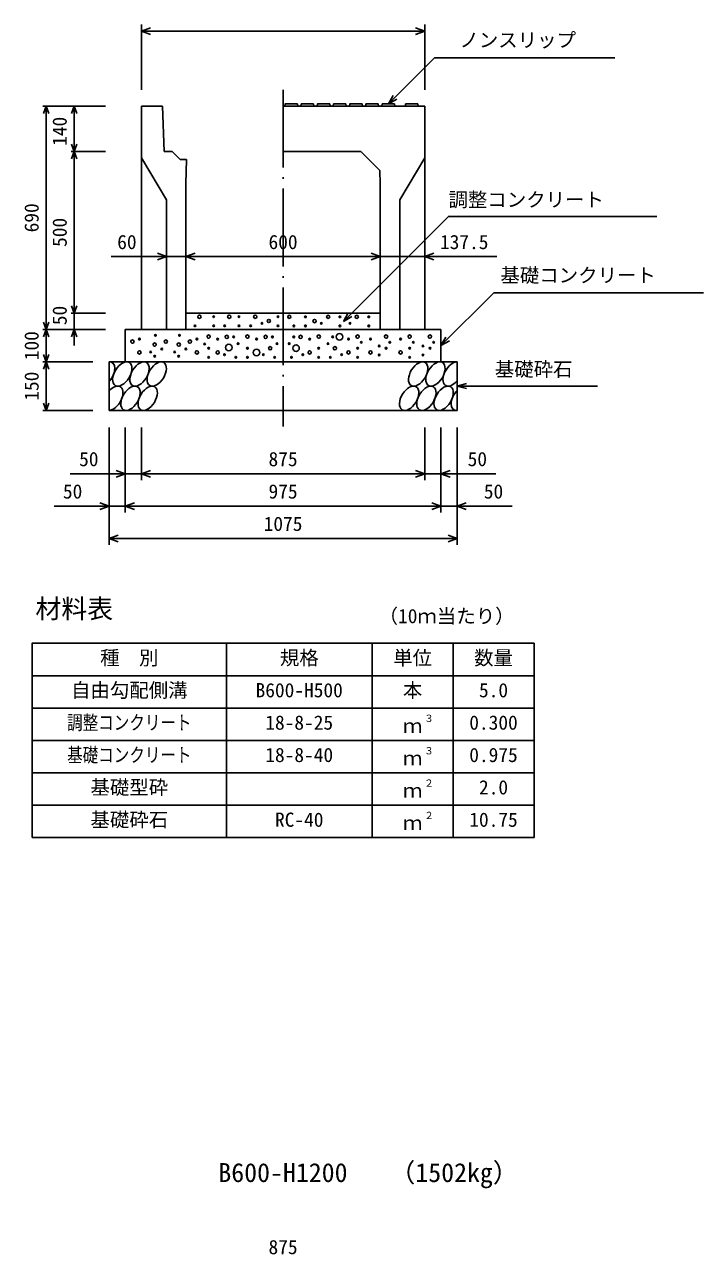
# Model space of a CAD drawing. Units: millimetres, scale not verified. Extents: x -16800 to 16800, y -5940 to 5940.
# Drawn here: x 3083 to 5180, y 28 to 3826 of the extents above; entities that cross this region are included whole.
import ezdxf
from ezdxf.enums import TextEntityAlignment as Align

# ---------------------------------------------------------------- set-up
doc = ezdxf.new("R2010")
doc.units = ezdxf.units.MM
doc.header["$LTSCALE"] = 20
doc.linetypes.add('LONG_DASHED_DOTTED', pattern=[15.25, 12, -1.5, 0.25, -1.5])
for name, color, linetype, lineweight in [('0-0_DIM', 7, 'Continuous', 25), ('0-2_HATCH', 6, 'Continuous', 25), ('0-3_HYO', 3, 'Continuous', 25), ('0-4_HYO2', 4, 'Continuous', 25), ('0-5_OUTLINE', 3, 'Continuous', 25), ('0-6_TXT', 7, 'Continuous', 25)]:
    doc.layers.add(name, color=color, linetype=linetype, lineweight=lineweight)
doc.styles.add('ＭＳ ゴシック', font='')
doc.styles.get('ＭＳ ゴシック').set_extended_font_data('MS Gothic')

msp = doc.modelspace()

# ---------------------------------------------------------------- linework, layer by layer
at = {"layer": '0-0_DIM'}
for p, q in [((3444.28, 3826.41), (3444.28, 3624.66)), ((4319.28, 3806.41), (3444.28, 3806.41)), ((4319.28, 3826.41), (4319.28, 3624.66)), ((4206.78, 3581.16), (4348.99, 3723.38)), ((4905.88, 3723.38), (4348.99, 3723.38)), ((3140.08, 3574.66), (3333.41, 3574.66)), ((3150.08, 3574.66), (3150.08, 2884.66)), ((3236.75, 3434.66), (3236.75, 3574.66)), ((4206.78, 3581.16), (4221.78, 3607.14)), ((4206.78, 3581.16), (4232.76, 3596.16)), ((3226.75, 3434.66), (3333.41, 3434.66)), ((3236.75, 2934.66), (3236.75, 3434.66)), ((3521.78, 3109.66), (3351.09, 3109.66)), ((3581.78, 3109.66), (3521.78, 3109.66)), ((3581.78, 3109.66), (4181.78, 3109.66)), ((4181.78, 3109.66), (4319.28, 3109.66)), ((4542.05, 3109.66), (4319.28, 3109.66)), ((4532.94, 2998.32), (4369.28, 2834.66)), ((4532.94, 2998.32), (5179.81, 2998.32)), ((3226.75, 2934.66), (3333.41, 2934.66)), ((3236.75, 2934.66), (3236.75, 2884.66)), ((4068.1, 2909.66), (4083.1, 2935.64)), ((4068.1, 2909.66), (4094.08, 2924.66)), ((3140.08, 2884.66), (3333.41, 2884.66)), ((3150.08, 2784.66), (3150.08, 2884.66)), ((3236.75, 2834.66), (3236.75, 2884.66)), ((4369.28, 2834.66), (4384.28, 2860.64)), ((4369.28, 2834.66), (4395.26, 2849.66)), ((3140.08, 2784.66), (3294.28, 2784.66)), ((3150.08, 2784.66), (3150.08, 2634.66)), ((4419.28, 2709.66), (4448.26, 2717.43)), ((4419.28, 2709.66), (4852.6, 2709.66)), ((4419.28, 2709.66), (4448.26, 2701.9)), ((3140.08, 2634.66), (3294.28, 2634.66)), ((3344.28, 2219.15), (3344.28, 2581.49)), ((3394.28, 2319.15), (3394.28, 2581.49)), ((3444.28, 2419.15), (3444.28, 2581.49)), ((4319.28, 2419.15), (4319.28, 2581.49)), ((4369.28, 2319.15), (4369.28, 2581.49)), ((4419.28, 2219.15), (4419.28, 2581.49)), ((3224.28, 2439.15), (3444.28, 2439.15)), ((3444.28, 2439.15), (4319.28, 2439.15)), ((4539.28, 2439.15), (4319.28, 2439.15)), ((3174.28, 2339.15), (3394.28, 2339.15)), ((3394.28, 2339.15), (4369.28, 2339.15)), ((4589.28, 2339.15), (4369.28, 2339.15)), ((3344.28, 2239.15), (4419.28, 2239.15))]:
    msp.add_line(p, q, dxfattribs=at)
at = {"layer": '0-0_DIM', "linetype": 'LONG_DASHED_DOTTED'}
msp.add_line((3881.78, 3624.66), (3881.78, 2584.66), dxfattribs=at)
at = {"layer": '0-0_DIM'}
for points in [[(3472.51, 3796.14), (3444.32, 3806.41), (3472.51, 3816.67)], [(4291.13, 3816.67), (4319.32, 3806.41), (4291.13, 3796.14)], [(3141.87, 3552.11), (3150.08, 3574.66), (3158.29, 3552.11)], [(3228.54, 3552.11), (3236.75, 3574.66), (3244.96, 3552.11)], [(3244.96, 3457.21), (3236.75, 3434.66), (3228.54, 3457.21)], [(3228.54, 3412.11), (3236.75, 3434.66), (3244.96, 3412.11)], [(4068.1, 2909.66), (4392.57, 3234.13), (5036.12, 3234.13)], [(3493.59, 3099.4), (3521.78, 3109.66), (3493.59, 3119.92)], [(3609.97, 3099.4), (3581.78, 3109.66), (3609.97, 3119.92)], [(4153.59, 3119.92), (4181.78, 3109.66), (4153.59, 3099.4)], [(4347.47, 3119.92), (4319.28, 3109.66), (4347.47, 3099.4)], [(3244.96, 2957.21), (3236.75, 2934.66), (3228.54, 2957.21)], [(3158.29, 2907.21), (3150.08, 2884.66), (3141.87, 2907.21)], [(3158.29, 2862.11), (3150.08, 2884.66), (3141.87, 2862.11)], [(3244.96, 2862.11), (3236.75, 2884.66), (3228.54, 2862.11)], [(3158.29, 2807.21), (3150.08, 2784.66), (3141.87, 2807.21)], [(3158.29, 2762.11), (3150.08, 2784.66), (3141.87, 2762.11)], [(3158.29, 2657.21), (3150.08, 2634.66), (3141.87, 2657.21)], [(3366.09, 2449.41), (3394.28, 2439.15), (3366.09, 2428.89)], [(3472.47, 2428.89), (3444.28, 2439.15), (3472.47, 2449.41)], [(4291.09, 2449.41), (4319.28, 2439.15), (4291.09, 2428.89)], [(4397.47, 2449.41), (4369.28, 2439.15), (4397.47, 2428.89)], [(3316.09, 2349.41), (3344.28, 2339.15), (3316.09, 2328.89)], [(3422.47, 2328.89), (3394.28, 2339.15), (3422.47, 2349.41)], [(4341.09, 2349.41), (4369.28, 2339.15), (4341.09, 2328.89)], [(4447.47, 2349.41), (4419.28, 2339.15), (4447.47, 2328.89)], [(3372.47, 2228.89), (3344.28, 2239.15), (3372.47, 2249.41)], [(4391.09, 2249.41), (4419.28, 2239.15), (4391.09, 2228.89)]]:
    msp.add_lwpolyline(points, dxfattribs=at)
at = {"layer": '0-2_HATCH'}
for p, q in [((3926.78, 3574.66), (3925.78, 3581.16)), ((3976.78, 3574.66), (3975.78, 3581.16)), ((4026.78, 3574.66), (4025.78, 3581.16)), ((4076.78, 3574.66), (4075.78, 3581.16)), ((4126.78, 3574.66), (4125.78, 3581.16)), ((4176.78, 3574.66), (4175.78, 3581.16)), ((4226.78, 3574.66), (4225.78, 3581.16)), ((4299.28, 3574.66), (4298.28, 3581.16))]:
    msp.add_line(p, q, dxfattribs=at)
for points in [[(3925.78, 3581.16), (3887.78, 3581.16), (3886.78, 3574.66)], [(3975.78, 3581.16), (3937.78, 3581.16), (3936.78, 3574.66)], [(4025.78, 3581.16), (3987.78, 3581.16), (3986.78, 3574.66)], [(4075.78, 3581.16), (4037.78, 3581.16), (4036.78, 3574.66)], [(4125.78, 3581.16), (4087.78, 3581.16), (4086.78, 3574.66)], [(4175.78, 3581.16), (4137.78, 3581.16), (4136.78, 3574.66)], [(4225.78, 3581.16), (4187.78, 3581.16), (4186.78, 3574.66)], [(4298.28, 3581.16), (4260.28, 3581.16), (4259.28, 3574.66)]]:
    msp.add_lwpolyline(points, dxfattribs=at)
for centre, radius in [((3623.47, 2923.97), 5), ((3667.57, 2923.97), 2.5), ((3715.3, 2923.97), 5), ((3745.75, 2923.97), 2.5), ((3795.66, 2923.97), 5), ((3865.75, 2923.97), 2.5), ((3900.92, 2923.69), 5), ((3950.82, 2923.69), 2.5), ((4020.92, 2923.69), 5), ((4057.14, 2923.69), 2.5), ((4109.35, 2923.69), 5), ((4146.35, 2923.69), 2.5), ((3609.45, 2895.96), 2.5), ((3667.57, 2895.96), 2.5), ((3701.28, 2895.96), 2.5), ((3745.75, 2895.96), 2.5), ((3781.64, 2895.96), 2.5), ((3816.69, 2903.84), 2.5), ((3837.71, 2910.84), 5), ((3865.75, 2895.96), 2.5), ((3914.94, 2895.68), 2.5), ((3950.82, 2895.68), 2.5), ((3978.86, 2910.56), 5), ((3999.89, 2903.56), 2.5), ((4057.14, 2895.68), 2.5), ((4088.32, 2903.56), 2.5), ((4146.35, 2895.68), 2.5), ((3416.52, 2847.21), 5), ((3438.09, 2854.84), 2.5), ((3487.52, 2866.49), 2.5), ((3519.56, 2847.21), 5), ((3561.86, 2866.49), 2.5), ((3593.9, 2847.21), 5), ((3615.47, 2854.84), 2.5), ((3651.75, 2862.72), 5), ((3679.79, 2854.84), 2.5), ((3707.82, 2861.84), 5), ((3728.86, 2861.84), 2.5), ((3771.75, 2862.72), 5), ((3799.79, 2854.84), 2.5), ((3827.82, 2861.84), 5), ((3848.86, 2861.84), 2.5), ((3914.71, 2861.84), 2.5), ((3935.74, 2861.84), 5), ((3963.78, 2854.84), 2.5), ((3991.82, 2862.72), 5), ((4034.71, 2861.84), 2.5), ((4055.74, 2861.84), 10), ((4083.78, 2854.84), 2.5), ((4111.82, 2862.72), 5), ((4151.72, 2854.84), 2.5), ((4199.9, 2862.72), 5), ((4244.51, 2854.84), 2.5), ((4272.55, 2862.72), 5), ((4335.3, 2862.72), 5), ((3438.09, 2813.69), 5), ((3472.66, 2815.18), 2.5), ((3485.08, 2837.97), 5), ((3507.15, 2824.42), 2.5), ((3547, 2815.18), 2.5), ((3559.41, 2837.97), 5), ((3581.48, 2824.42), 2.5), ((3615.47, 2813.69), 5), ((3639.33, 2839.92), 2.5), ((3651.75, 2826.82), 2.5), ((3679.79, 2813.69), 5), ((3714.36, 2828.83), 10), ((3742.87, 2840.83), 2.5), ((3771.75, 2826.82), 2.5), ((3799.79, 2813.69), 10), ((3841.84, 2826.82), 5), ((3862.87, 2840.83), 2.5), ((3900.69, 2840.83), 2.5), ((3921.72, 2826.82), 10), ((3963.78, 2813.69), 5), ((3991.82, 2826.82), 2.5), ((4020.69, 2840.83), 2.5), ((4041.72, 2826.82), 5), ((4083.78, 2813.69), 5), ((4111.82, 2826.82), 2.5), ((4123.16, 2845.15), 2.5), ((4151.72, 2813.69), 5), ((4178.58, 2833.62), 2.5), ((4199.9, 2826.82), 2.5), ((4211.24, 2845.15), 2.5), ((4244.51, 2813.69), 5), ((4272.55, 2826.82), 2.5), ((4283.89, 2845.15), 2.5), ((4313.97, 2833.62), 2.5), ((4335.3, 2826.82), 2.5), ((4346.64, 2845.15), 2.5), ((3485.08, 2802.08), 2.5), ((3559.41, 2802.08), 2.5), ((3651.75, 2798.81), 2.5), ((3700.82, 2806.69), 2.5), ((3735.86, 2798.81), 2.5), ((3771.75, 2798.81), 2.5), ((3820.82, 2806.69), 2.5), ((3855.86, 2798.81), 2.5), ((3907.7, 2798.81), 2.5), ((3942.75, 2806.69), 2.5), ((3991.82, 2798.81), 2.5), ((4027.7, 2798.81), 2.5), ((4062.75, 2806.69), 2.5), ((4111.82, 2798.81), 2.5), ((4178.58, 2805.61), 2.5), ((4272.55, 2798.81), 2.5), ((4313.97, 2805.61), 2.5)]:
    msp.add_circle(centre, radius, dxfattribs=at)
for centre, start_param, end_param in [((3331.92, 2747.14), 4.385593, 6.6745444), ((4405.42, 2747.14), 0.3357715, 4.4411806), ((3357.24, 2672.15), 3.5111464, 7.548991), ((4430.74, 2672.15), 1.2110787, 3.5658734)]:
    msp.add_ellipse(centre, major_axis=(21.81, 35.31), ratio=0.5792, start_param=start_param, end_param=end_param, dxfattribs=at)
for centre in [(3385.13, 2747.14), (3438.34, 2747.14), (3491.54, 2747.14), (4299.01, 2747.14), (4352.22, 2747.14), (3410.45, 2672.15), (3463.66, 2672.15), (4271.12, 2672.15), (4324.33, 2672.15), (4377.54, 2672.15)]:
    msp.add_ellipse(centre, major_axis=(21.81, 35.31), ratio=0.5792, dxfattribs=at)
at = {"layer": '0-3_HYO'}
for p, q in [((3706.78, 1915.2), (3706.78, 1315.2)), ((4156.78, 1915.2), (4156.78, 1315.2)), ((4406.78, 1915.2), (4406.78, 1315.2)), ((3106.78, 1815.2), (4656.78, 1815.2))]:
    msp.add_line(p, q, dxfattribs=at)
msp.add_lwpolyline([(3106.78, 1315.2), (4656.78, 1315.2), (4656.78, 1915.2), (3106.78, 1915.2)], close=True, dxfattribs=at)
at = {"layer": '0-4_HYO2'}
for p, q in [((3106.78, 1715.2), (4656.78, 1715.2)), ((3106.78, 1615.2), (4656.78, 1615.2)), ((3106.78, 1515.2), (4656.78, 1515.2)), ((3106.78, 1415.2), (4656.78, 1415.2))]:
    msp.add_line(p, q, dxfattribs=at)
at = {"layer": '0-5_OUTLINE'}
for p, q in [((3444.28, 3574.66), (3444.28, 2884.66)), ((3509.28, 3574.66), (3444.28, 3574.66)), ((3509.28, 3574.66), (3514.28, 3434.66)), ((4319.28, 3574.66), (3881.78, 3574.66)), ((4319.28, 3574.66), (4319.28, 2884.66)), ((3514.28, 3434.66), (3539.28, 3434.66)), ((3539.28, 3434.66), (3564.28, 3409.66)), ((3881.78, 3434.66), (4121.78, 3434.66)), ((4121.78, 3434.66), (4180.76, 3375.69)), ((3444.28, 3414.66), (3521.78, 3284.66)), ((3564.28, 3409.66), (3583.66, 3409.66)), ((3583.66, 3409.66), (3581.78, 3334.66)), ((4319.28, 3414.66), (4241.78, 3284.66)), ((4180.76, 3375.69), (4181.78, 3334.66)), ((3581.78, 3334.66), (3581.78, 2884.66)), ((4181.78, 3334.66), (4181.78, 2884.66)), ((3521.78, 3284.66), (3521.78, 2884.66)), ((4241.78, 3284.66), (4241.78, 2884.66)), ((3581.78, 2934.66), (4181.78, 2934.66)), ((3394.28, 2884.66), (4369.28, 2884.66)), ((3394.28, 2884.66), (3394.28, 2784.66)), ((3444.28, 2884.66), (3581.78, 2884.66)), ((4319.28, 2884.66), (4181.78, 2884.66)), ((4369.28, 2884.66), (4369.28, 2784.66)), ((3344.28, 2784.66), (4419.28, 2784.66)), ((3344.28, 2784.66), (3344.28, 2634.66)), ((4419.28, 2784.66), (4419.28, 2634.66)), ((3344.28, 2634.66), (4419.28, 2634.66))]:
    msp.add_line(p, q, dxfattribs=at)

# ---------------------------------------------------------------- texts
at = {"layer": '0-0_DIM', "style": 'ＭＳ ゴシック'}
for s, p in [('ノンスリップ', (4426.3, 3743.55)), ('調整コンクリート', (4392.57, 3250.55)), ('60', (3369.51, 3119.66)), ('600', (3836.78, 3119.66)), ('137.5', (4366.38, 3119.66)), ('基礎コンクリート', (4552.94, 3017.05)), ('基礎砕石', (4535.6, 2726.83)), ('50', (3251.84, 2449.15)), ('875', (3836.78, 2449.15)), ('50', (4451.72, 2449.15)), ('50', (3201.84, 2349.15)), ('975', (3836.78, 2349.15)), ('50', (4501.72, 2349.15)), ('1075', (3821.78, 2249.15)), ('875', (3836.78, 15.08))]:
    msp.add_text(s, height=43.99, dxfattribs=at).set_placement(p, align=Align.BOTTOM_LEFT)
for s, p in [('140', (3226.75, 3451.91)), ('690', (3140.08, 3184.66)), ('500', (3226.75, 3139.66)), ('50', (3226.75, 2897.99)), ('100', (3140.08, 2789.66)), ('150', (3140.08, 2664.66))]:
    msp.add_text(s, height=43.99, rotation=90, dxfattribs=at).set_placement(p, align=Align.BOTTOM_LEFT)
at = {"layer": '0-6_TXT', "style": 'ＭＳ ゴシック'}
for s, height, p in [('材料表', 58.65, (3116.78, 1975.2)), ('（10ｍ当たり）', 43.99, (4176.78, 1964.2)), ('種\u3000別', 43.99, (3316.78, 1835.2)), ('規格', 43.99, (3871.78, 1835.2)), ('単位', 43.99, (4221.78, 1835.2)), ('数量', 43.99, (4471.78, 1835.2)), ('自由勾配側溝', 43.99, (3226.78, 1735.2)), ('B600-H500', 43.99, (3796.78, 1735.2)), ('本', 43.99, (4251.78, 1735.2)), ('5.0', 43.99, (4486.78, 1735.2)), ('18-8-25', 43.99, (3826.78, 1635.2)), ('ｍ', 43.99, (4251.78, 1625.2)), ('３', 21.99, (4317.32, 1665.57)), ('0.300', 43.99, (4456.78, 1635.2)), ('18-8-40', 43.99, (3826.78, 1535.2)), ('ｍ', 43.99, (4251.78, 1525.2)), ('３', 21.99, (4317.32, 1565.57)), ('0.975', 43.99, (4456.78, 1535.2)), ('基礎型砕', 43.99, (3286.78, 1435.2)), ('２', 21.99, (4317.32, 1465.57)), ('2.0', 43.99, (4486.78, 1435.2)), ('ｍ', 43.99, (4251.78, 1425.2)), ('基礎砕石', 43.99, (3286.78, 1335.2)), ('RC-40', 43.99, (3856.78, 1335.2)), ('ｍ', 43.99, (4251.78, 1325.2)), ('２', 21.99, (4317.32, 1365.57)), ('10.75', 43.99, (4456.78, 1335.2)), ('B600-H1200', 58.65, (3681.78, 233.34)), ('（1502kg）', 58.65, (4210.15, 233.34))]:
    msp.add_text(s, height=height, dxfattribs=at).set_placement(p, align=Align.BOTTOM_LEFT)
at = {"layer": '0-6_TXT', "style": 'ＭＳ ゴシック', "width": 0.8}
for s, p in [('調整コンクリート', (3214.78, 1635.2)), ('基礎コンクリート', (3214.78, 1535.2))]:
    msp.add_text(s, height=43.99, dxfattribs=at).set_placement(p, align=Align.BOTTOM_LEFT)

doc.saveas('drawing.dxf')
